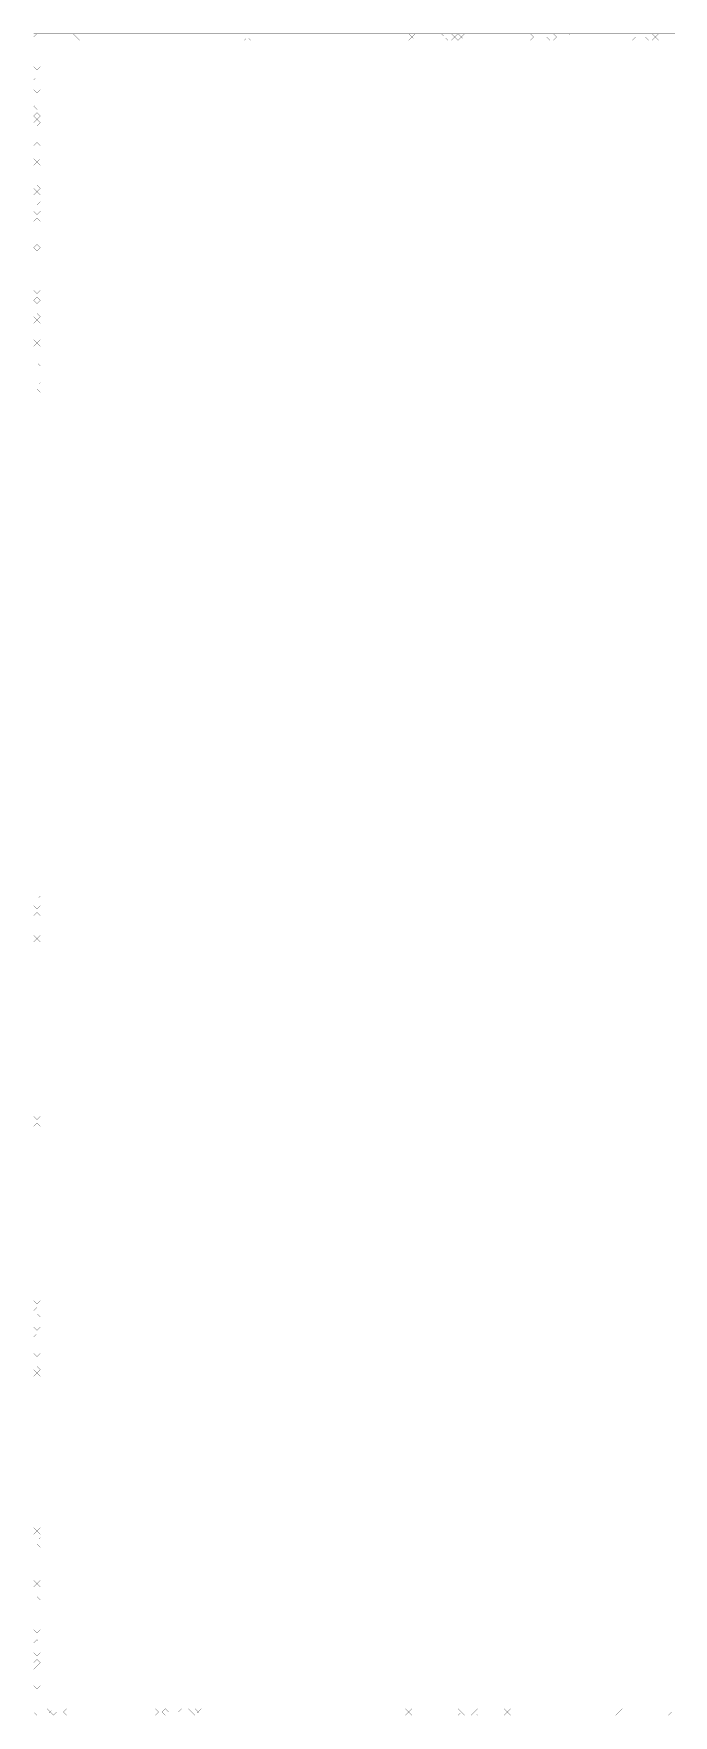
# Model space of a CAD drawing. Header units: metres. Extents: x 0 to 5022, y -5022 to 0.
# Drawn here: x 0 to 1911, y -5022 to 0 of the extents above; entities that cross this region are included whole.
import ezdxf

# ---------------------------------------------------------------- set-up
doc = ezdxf.new("R2010")
doc.units = ezdxf.units.M
doc.layers.add('substrate', color=5, linetype='Continuous')

msp = doc.modelspace()

# ---------------------------------------------------------------- linework, layer by layer
at = {"layer": 'substrate', "const_width": 0.5}
for points in [[(1916.1, 0), (1906.3, 0), (1896.5, 0), (1886.6, 0), (1876.8, 0), (1867, 0), (1857.1, 0), (1847.3, 0), (1837.5, 0), (1827.7, 0), (1817.8, 0), (1808, 0), (1798.2, 0), (1788.4, 0), (1778.5, 0), (1768.7, 0), (1758.9, 0), (1749.1, 0), (1739.2, 0), (1729.4, 0), (1719.6, 0), (1709.8, 0), (1699.9, 0), (1690.1, 0), (1680.3, 0), (1670.4, 0), (1660.6, 0), (1650.8, 0), (1641, 0), (1631.1, 0), (1621.3, 0), (1611.5, 0), (1601.7, 0), (1591.8, 0), (1582, 0), (1572.2, 0), (1562.4, 0), (1552.5, 0), (1542.7, 0), (1532.9, 0), (1523.1, 0), (1513.2, 0), (1503.4, 0), (1493.6, 0), (1483.8, 0), (1473.9, 0), (1464.1, 0), (1454.3, 0), (1444.4, 0), (1434.6, 0), (1424.8, 0), (1415, 0), (1405.1, 0), (1395.3, 0), (1385.5, 0), (1375.7, 0), (1365.8, 0), (1356, 0), (1346.2, 0), (1336.4, 0), (1326.5, 0), (1316.7, 0), (1306.9, 0), (1297.1, 0), (1287.2, 0), (1277.4, 0), (1267.6, 0), (1257.8, 0), (1247.9, 0), (1238.1, 0), (1228.3, 0), (1218.4, 0), (1208.6, 0), (1198.8, 0), (1189, 0), (1179.1, 0), (1169.3, 0), (1159.5, 0), (1149.7, 0), (1139.8, 0), (1130, 0), (1120.2, 0), (1110.4, 0), (1100.5, 0), (1090.7, 0), (1080.9, 0), (1071.1, 0), (1061.2, 0), (1051.4, 0), (1041.6, 0), (1031.7, 0), (1021.9, 0), (1012.1, 0), (1002.3, 0), (992.4, 0), (982.6, 0), (972.8, 0), (963, 0), (953.1, 0), (943.3, 0), (933.5, 0), (923.7, 0), (913.8, 0), (904, 0), (894.2, 0), (884.4, 0), (874.5, 0), (864.7, 0), (854.9, 0), (845.1, 0), (835.2, 0), (825.4, 0), (815.6, 0), (805.7, 0), (795.9, 0), (786.1, 0), (776.3, 0), (766.4, 0), (756.6, 0), (746.8, 0), (737, 0), (727.1, 0), (717.3, 0), (707.5, 0), (697.7, 0), (687.8, 0), (678, 0), (668.2, 0), (658.4, 0), (648.5, 0), (638.7, 0), (628.9, 0), (619, 0), (609.2, 0), (599.4, 0), (589.6, 0), (579.7, 0), (569.9, 0), (560.1, 0), (550.3, 0), (540.4, 0), (530.6, 0), (520.8, 0), (511, 0), (501.1, 0), (491.3, 0), (481.5, 0), (471.7, 0), (461.8, 0), (452, 0), (442.2, 0), (432.4, 0), (422.5, 0), (412.7, 0), (402.9, 0), (393, 0), (383.2, 0), (373.4, 0), (363.6, 0), (353.7, 0), (343.9, 0), (334.1, 0), (324.3, 0), (314.4, 0), (304.6, 0), (294.8, 0), (285, 0), (275.1, 0), (265.3, 0), (255.5, 0), (245.7, 0), (235.8, 0), (226, 0), (216.2, 0), (206.3, 0), (196.5, 0), (186.7, 0), (176.9, 0), (167, 0), (157.2, 0), (147.4, 0), (137.6, 0), (127.7, 0), (117.9, 0), (108.1, 0), (98.3, 0), (88.4, 0), (78.6, 0), (68.8, 0), (59, 0), (49.1, 0), (39.3, 0), (29.5, 0), (19.7, 0), (9.8, 0), (0, 0), (0, -9.8), (0, -19.7), (0, -29.5), (0, -39.3), (0, -49.1), (0, -59), (0, -68.8), (0, -78.6), (0, -88.4), (0, -98.3), (0, -108.1), (0, -117.9), (0, -127.7), (0, -137.6), (0, -147.4), (0, -157.2), (0, -167), (0, -176.9), (0, -186.7), (0, -196.5), (0, -206.3), (0, -216.2), (0, -226), (0, -235.8), (0, -245.7), (0, -255.5), (0, -265.3), (0, -275.1), (0, -285), (0, -294.8), (0, -304.6), (0, -314.4), (0, -324.3), (0, -334.1), (0, -343.9), (0, -353.7), (0, -363.6), (0, -373.4), (0, -383.2), (0, -393), (0, -402.9), (0, -412.7), (0, -422.5), (0, -432.4), (0, -442.2), (0, -452), (0, -461.8), (0, -471.7), (0, -481.5), (0, -491.3), (0, -501.1), (0, -511), (0, -520.8), (0, -530.6), (0, -540.4), (0, -550.3), (0, -560.1), (0, -569.9), (0, -579.7), (0, -589.6), (0, -599.4), (0, -609.2), (0, -619), (0, -628.9), (0, -638.7), (0, -648.5), (0, -658.4), (0, -668.2), (0, -678), (0, -687.8), (0, -697.7), (0, -707.5), (0, -717.3), (0, -727.1), (0, -737), (0, -746.8), (0, -756.6), (0, -766.4), (0, -776.3), (0, -786.1), (0, -795.9), (0, -805.7), (0, -815.6), (0, -825.4), (0, -835.2), (0, -845.1), (0, -854.9), (0, -864.7), (0, -874.5), (0, -884.4), (0, -894.2), (0, -904), (0, -913.8), (0, -923.7), (0, -933.5), (0, -943.3), (0, -953.1), (0, -963), (0, -972.8), (0, -982.6), (0, -992.4), (0, -1002.3), (0, -1012.1), (0, -1021.9), (0, -1031.7), (0, -1041.6), (0, -1051.4), (0, -1061.2), (0, -1071.1), (0, -1080.9), (0, -1090.7), (0, -1100.5), (0, -1110.4), (0, -1120.2), (0, -1130), (0, -1139.8), (0, -1149.7), (0, -1159.5), (0, -1169.3), (0, -1179.1), (0, -1189), (0, -1198.8), (0, -1208.6), (0, -1218.4), (0, -1228.3), (0, -1238.1), (0, -1247.9), (0, -1257.8), (0, -1267.6), (0, -1277.4), (0, -1287.2), (0, -1297.1), (0, -1306.9), (0, -1316.7), (0, -1326.5), (0, -1336.4), (0, -1346.2), (0, -1356), (0, -1365.8), (0, -1375.7), (0, -1385.5), (0, -1395.3), (0, -1405.1), (0, -1415), (0, -1424.8), (0, -1434.6), (0, -1444.4), (0, -1454.3), (0, -1464.1), (0, -1473.9), (0, -1483.8), (0, -1493.6), (0, -1503.4), (0, -1513.2), (0, -1523.1), (0, -1532.9), (0, -1542.7), (0, -1552.5), (0, -1562.4), (0, -1572.2), (0, -1582), (0, -1591.8), (0, -1601.7), (0, -1611.5), (0, -1621.3), (0, -1631.1), (0, -1641), (0, -1650.8), (0, -1660.6), (0, -1670.4), (0, -1680.3), (0, -1690.1), (0, -1699.9), (0, -1709.8), (0, -1719.6), (0, -1729.4), (0, -1739.2), (0, -1749.1), (0, -1758.9), (0, -1768.7), (0, -1778.5), (0, -1788.4), (0, -1798.2), (0, -1808), (0, -1817.8), (0, -1827.7), (0, -1837.5), (0, -1847.3), (0, -1857.1), (0, -1867), (0, -1876.8), (0, -1886.6), (0, -1896.5), (0, -1906.3), (0, -1916.1), (0, -1925.9), (0, -1935.8), (0, -1945.6), (0, -1955.4), (0, -1965.2), (0, -1975.1), (0, -1984.9), (0, -1994.7), (0, -2004.5), (0, -2014.4), (0, -2024.2), (0, -2034), (0, -2043.8), (0, -2053.7), (0, -2063.5), (0, -2073.3), (0, -2083.1), (0, -2093), (0, -2102.8), (0, -2112.6), (0, -2122.5), (0, -2132.3), (0, -2142.1), (0, -2151.9), (0, -2161.8), (0, -2171.6), (0, -2181.4), (0, -2191.2), (0, -2201.1), (0, -2210.9), (0, -2220.7), (0, -2230.5), (0, -2240.4), (0, -2250.2), (0, -2260), (0, -2269.8), (0, -2279.7), (0, -2289.5), (0, -2299.3), (0, -2309.2), (0, -2319), (0, -2328.8), (0, -2338.6), (0, -2348.5), (0, -2358.3), (0, -2368.1), (0, -2377.9), (0, -2387.8), (0, -2397.6), (0, -2407.4), (0, -2417.2), (0, -2427.1), (0, -2436.9), (0, -2446.7), (0, -2456.5), (0, -2466.4), (0, -2476.2), (0, -2486), (0, -2495.8), (0, -2505.7), (0, -2515.5), (0, -2525.3), (0, -2535.2), (0, -2545), (0, -2554.8), (0, -2564.6), (0, -2574.5), (0, -2584.3), (0, -2594.1), (0, -2603.9), (0, -2613.8), (0, -2623.6), (0, -2633.4), (0, -2643.2), (0, -2653.1), (0, -2662.9), (0, -2672.7), (0, -2682.5), (0, -2692.4), (0, -2702.2), (0, -2712), (0, -2721.8), (0, -2731.7), (0, -2741.5), (0, -2751.3), (0, -2761.2), (0, -2771), (0, -2780.8), (0, -2790.6), (0, -2800.5), (0, -2810.3), (0, -2820.1), (0, -2829.9), (0, -2839.8), (0, -2849.6), (0, -2859.4), (0, -2869.2), (0, -2879.1), (0, -2888.9), (0, -2898.7), (0, -2908.5), (0, -2918.4), (0, -2928.2), (0, -2938), (0, -2947.9), (0, -2957.7), (0, -2967.5), (0, -2977.3), (0, -2987.2), (0, -2997), (0, -3006.8), (0, -3016.6), (0, -3026.5), (0, -3036.3), (0, -3046.1), (0, -3055.9), (0, -3065.8), (0, -3075.6), (0, -3085.4), (0, -3095.2), (0, -3105.1), (0, -3114.9), (0, -3124.7), (0, -3134.5), (0, -3144.4), (0, -3154.2), (0, -3164), (0, -3173.9), (0, -3183.7), (0, -3193.5), (0, -3203.3), (0, -3213.2), (0, -3223), (0, -3232.8), (0, -3242.6), (0, -3252.5), (0, -3262.3), (0, -3272.1), (0, -3281.9), (0, -3291.8), (0, -3301.6), (0, -3311.4), (0, -3321.2), (0, -3331.1), (0, -3340.9), (0, -3350.7), (0, -3360.6), (0, -3370.4), (0, -3380.2), (0, -3390), (0, -3399.9), (0, -3409.7), (0, -3419.5), (0, -3429.3), (0, -3439.2), (0, -3449), (0, -3458.8), (0, -3468.6), (0, -3478.5), (0, -3488.3), (0, -3498.1), (0, -3507.9), (0, -3517.8), (0, -3527.6), (0, -3537.4), (0, -3547.2), (0, -3557.1), (0, -3566.9), (0, -3576.7), (0, -3586.6), (0, -3596.4), (0, -3606.2), (0, -3616), (0, -3625.9), (0, -3635.7), (0, -3645.5), (0, -3655.3), (0, -3665.2), (0, -3675), (0, -3684.8), (0, -3694.6), (0, -3704.5), (0, -3714.3), (0, -3724.1), (0, -3733.9), (0, -3743.8), (0, -3753.6), (0, -3763.4), (0, -3773.2), (0, -3783.1), (0, -3792.9), (0, -3802.7), (0, -3812.6), (0, -3822.4), (0, -3832.2), (0, -3842), (0, -3851.9), (0, -3861.7), (0, -3871.5), (0, -3881.3), (0, -3891.2), (0, -3901), (0, -3910.8), (0, -3920.6), (0, -3930.5), (0, -3940.3), (0, -3950.1), (0, -3959.9), (0, -3969.8), (0, -3979.6), (0, -3989.4), (0, -3999.3), (0, -4009.1), (0, -4018.9), (0, -4028.7), (0, -4038.6), (0, -4048.4), (0, -4058.2), (0, -4068), (0, -4077.9), (0, -4087.7), (0, -4097.5), (0, -4107.3), (0, -4117.2), (0, -4127), (0, -4136.8), (0, -4146.6), (0, -4156.5), (0, -4166.3), (0, -4176.1), (0, -4185.9), (0, -4195.8), (0, -4205.6), (0, -4215.4), (0, -4225.3), (0, -4235.1), (0, -4244.9), (0, -4254.7), (0, -4264.6), (0, -4274.4), (0, -4284.2), (0, -4294), (0, -4303.9), (0, -4313.7), (0, -4323.5), (0, -4333.3), (0, -4343.2), (0, -4353), (0, -4362.8), (0, -4372.6), (0, -4382.5), (0, -4392.3), (0, -4402.1), (0, -4412), (0, -4421.8), (0, -4431.6), (0, -4441.4), (0, -4451.3), (0, -4461.1), (0, -4470.9), (0, -4480.7), (0, -4490.6), (0, -4500.4), (0, -4510.2), (0, -4520), (0, -4529.9), (0, -4539.7), (0, -4549.5), (0, -4559.3), (0, -4569.2), (0, -4579), (0, -4588.8), (0, -4598.6), (0, -4608.5), (0, -4618.3), (0, -4628.1), (0, -4638), (0, -4647.8), (0, -4657.6), (0, -4667.4), (0, -4677.3), (0, -4687.1), (0, -4696.9), (0, -4706.7), (0, -4716.6), (0, -4726.4), (0, -4736.2), (0, -4746), (0, -4755.9), (0, -4765.7), (0, -4775.5), (0, -4785.3), (0, -4795.2), (0, -4805), (0, -4814.8), (0, -4824.7), (0, -4834.5), (0, -4844.3), (0, -4854.1), (0, -4864), (0, -4873.8), (0, -4883.6), (0, -4893.4), (0, -4903.3), (0, -4913.1), (0, -4922.9), (0, -4932.7), (0, -4942.6), (0, -4952.4), (0, -4962.2), (0, -4972), (0, -4981.9), (0, -4991.7), (0, -5001.5), (0, -5011.3), (0, -5021.2), (9.8, -5021.2), (19.7, -5021.2), (29.5, -5021.2), (39.3, -5021.2), (49.1, -5021.2), (59, -5021.2), (68.8, -5021.2), (78.6, -5021.2), (88.4, -5021.2), (98.3, -5021.2), (108.1, -5021.2), (117.9, -5021.2), (127.7, -5021.2), (137.6, -5021.2), (147.4, -5021.2), (157.2, -5021.2), (167, -5021.2), (176.9, -5021.2), (186.7, -5021.2), (196.5, -5021.2), (206.3, -5021.2), (216.2, -5021.2), (226, -5021.2), (235.8, -5021.2), (245.7, -5021.2), (255.5, -5021.2), (265.3, -5021.2), (275.1, -5021.2), (285, -5021.2), (294.8, -5021.2), (304.6, -5021.2), (314.4, -5021.2), (324.3, -5021.2), (334.1, -5021.2), (343.9, -5021.2), (353.7, -5021.2), (363.6, -5021.2), (373.4, -5021.2), (383.2, -5021.2), (393, -5021.2), (402.9, -5021.2), (412.7, -5021.2), (422.5, -5021.2), (432.4, -5021.2), (442.2, -5021.2), (452, -5021.2), (461.8, -5021.2), (471.7, -5021.2), (481.5, -5021.2), (491.3, -5021.2), (501.1, -5021.2), (511, -5021.2), (520.8, -5021.2), (530.6, -5021.2), (540.4, -5021.2), (550.3, -5021.2), (560.1, -5021.2), (569.9, -5021.2), (579.7, -5021.2), (589.6, -5021.2), (599.4, -5021.2), (609.2, -5021.2), (619, -5021.2), (628.9, -5021.2), (638.7, -5021.2), (648.5, -5021.2), (658.4, -5021.2), (668.2, -5021.2), (678, -5021.2), (687.8, -5021.2), (697.7, -5021.2), (707.5, -5021.2), (717.3, -5021.2), (727.1, -5021.2), (737, -5021.2), (746.8, -5021.2), (756.6, -5021.2), (766.4, -5021.2), (776.3, -5021.2), (786.1, -5021.2), (795.9, -5021.2), (805.7, -5021.2), (815.6, -5021.2), (825.4, -5021.2), (835.2, -5021.2), (845.1, -5021.2), (854.9, -5021.2), (864.7, -5021.2), (874.5, -5021.2), (884.4, -5021.2), (894.2, -5021.2), (904, -5021.2), (913.8, -5021.2), (923.7, -5021.2), (933.5, -5021.2), (943.3, -5021.2), (953.1, -5021.2), (963, -5021.2), (972.8, -5021.2), (982.6, -5021.2), (992.4, -5021.2), (1002.3, -5021.2), (1012.1, -5021.2), (1021.9, -5021.2), (1031.7, -5021.2), (1041.6, -5021.2), (1051.4, -5021.2), (1061.2, -5021.2), (1071.1, -5021.2), (1080.9, -5021.2), (1090.7, -5021.2), (1100.5, -5021.2), (1110.4, -5021.2), (1120.2, -5021.2), (1130, -5021.2), (1139.8, -5021.2), (1149.7, -5021.2), (1159.5, -5021.2), (1169.3, -5021.2), (1179.1, -5021.2), (1189, -5021.2), (1198.8, -5021.2), (1208.6, -5021.2), (1218.4, -5021.2), (1228.3, -5021.2), (1238.1, -5021.2), (1247.9, -5021.2), (1257.8, -5021.2), (1267.6, -5021.2), (1277.4, -5021.2), (1287.2, -5021.2), (1297.1, -5021.2), (1306.9, -5021.2), (1316.7, -5021.2), (1326.5, -5021.2), (1336.4, -5021.2), (1346.2, -5021.2), (1356, -5021.2), (1365.8, -5021.2), (1375.7, -5021.2), (1385.5, -5021.2), (1395.3, -5021.2), (1405.1, -5021.2), (1415, -5021.2), (1424.8, -5021.2), (1434.6, -5021.2), (1444.4, -5021.2), (1454.3, -5021.2), (1464.1, -5021.2), (1473.9, -5021.2), (1483.8, -5021.2), (1493.6, -5021.2), (1503.4, -5021.2), (1513.2, -5021.2), (1523.1, -5021.2), (1532.9, -5021.2), (1542.7, -5021.2), (1552.5, -5021.2), (1562.4, -5021.2), (1572.2, -5021.2), (1582, -5021.2), (1591.8, -5021.2), (1601.7, -5021.2), (1611.5, -5021.2), (1621.3, -5021.2), (1631.1, -5021.2), (1641, -5021.2), (1650.8, -5021.2), (1660.6, -5021.2), (1670.4, -5021.2), (1680.3, -5021.2), (1690.1, -5021.2), (1699.9, -5021.2), (1709.8, -5021.2), (1719.6, -5021.2), (1729.4, -5021.2), (1739.2, -5021.2), (1749.1, -5021.2), (1758.9, -5021.2), (1768.7, -5021.2), (1778.5, -5021.2), (1788.4, -5021.2), (1798.2, -5021.2), (1808, -5021.2), (1817.8, -5021.2), (1827.7, -5021.2), (1837.5, -5021.2), (1847.3, -5021.2), (1857.1, -5021.2), (1867, -5021.2), (1876.8, -5021.2), (1886.6, -5021.2), (1896.5, -5021.2), (1906.3, -5021.2), (1916.1, -5021.2)], [(1916.1, -19.7), (1906.3, -19.7), (1896.5, -19.7), (1886.6, -19.7), (1876.8, -19.7), (1867, -19.7), (1857.1, -9.8), (1867, 0), (1876.8, 0), (1886.6, 0), (1896.5, 0), (1906.3, 0), (1916.1, 0)]]:
    msp.add_lwpolyline(points, dxfattribs=at)
for points in [[(0, -9.8), (9.8, 0), (19.7, 0), (29.5, 0), (39.3, 0), (49.1, 0), (59, 0), (68.8, 0), (78.6, 0), (88.4, 0), (98.3, 0), (108.1, 0), (117.9, 0), (127.7, -9.8), (117.9, -19.7), (108.1, -19.7), (98.3, -19.7), (88.4, -19.7), (78.6, -19.7), (68.8, -19.7), (59, -19.7), (49.1, -19.7), (39.3, -19.7), (29.5, -19.7), (19.7, -19.7), (19.7, -29.5), (19.7, -39.3), (19.7, -49.1), (19.7, -59), (19.7, -68.8), (19.7, -78.6), (19.7, -88.4), (19.7, -98.3), (9.8, -108.1), (0, -98.3), (0, -88.4), (0, -78.6), (0, -68.8), (0, -59), (0, -49.1), (0, -39.3), (0, -29.5), (0, -19.7)], [(127.7, -9.8), (137.6, 0), (147.4, 0), (157.2, 0), (167, 0), (176.9, 0), (186.7, 0), (196.5, 0), (206.3, 0), (216.2, 0), (226, 0), (235.8, 0), (245.7, 0), (255.5, 0), (265.3, 0), (275.1, 0), (285, 0), (294.8, 0), (304.6, 0), (314.4, 0), (324.3, 0), (334.1, 0), (343.9, 0), (353.7, 0), (363.6, 0), (373.4, 0), (383.2, 0), (393, 0), (402.9, 0), (412.7, 0), (422.5, 0), (432.4, 0), (442.2, 0), (452, 0), (461.8, 0), (471.7, 0), (481.5, 0), (491.3, 0), (501.1, 0), (511, 0), (520.8, 0), (530.6, 0), (540.4, 0), (550.3, 0), (560.1, 0), (569.9, 0), (579.7, 0), (589.6, 0), (599.4, 0), (609.2, 0), (619, 0), (628.9, 0), (638.7, -9.8), (628.9, -19.7), (619, -19.7), (609.2, -19.7), (599.4, -19.7), (589.6, -19.7), (579.7, -19.7), (569.9, -19.7), (560.1, -19.7), (550.3, -19.7), (540.4, -19.7), (530.6, -19.7), (520.8, -19.7), (511, -19.7), (501.1, -19.7), (491.3, -19.7), (481.5, -19.7), (471.7, -19.7), (461.8, -19.7), (452, -19.7), (442.2, -19.7), (432.4, -19.7), (422.5, -19.7), (412.7, -19.7), (402.9, -19.7), (393, -19.7), (383.2, -19.7), (373.4, -19.7), (363.6, -19.7), (353.7, -19.7), (343.9, -19.7), (334.1, -19.7), (324.3, -19.7), (314.4, -19.7), (304.6, -19.7), (294.8, -19.7), (285, -19.7), (275.1, -19.7), (265.3, -19.7), (255.5, -19.7), (245.7, -19.7), (235.8, -19.7), (226, -19.7), (216.2, -19.7), (206.3, -19.7), (196.5, -19.7), (186.7, -19.7), (176.9, -19.7), (167, -19.7), (157.2, -19.7), (147.4, -19.7), (137.6, -19.7)], [(638.7, -9.8), (648.5, 0), (658.4, 0), (668.2, 0), (678, 0), (687.8, 0), (697.7, 0), (707.5, 0), (717.3, 0), (727.1, 0), (737, 0), (746.8, 0), (756.6, 0), (766.4, 0), (776.3, 0), (786.1, 0), (795.9, 0), (805.7, 0), (815.6, 0), (825.4, 0), (835.2, 0), (845.1, 0), (854.9, 0), (864.7, 0), (874.5, 0), (884.4, 0), (894.2, 0), (904, 0), (913.8, 0), (923.7, 0), (933.5, 0), (943.3, 0), (953.1, 0), (963, 0), (972.8, 0), (982.6, 0), (992.4, 0), (1002.3, 0), (1012.1, 0), (1021.9, 0), (1031.7, 0), (1041.6, 0), (1051.4, 0), (1061.2, 0), (1071.1, 0), (1080.9, 0), (1090.7, 0), (1100.5, 0), (1110.4, 0), (1120.2, 0), (1130, -9.8), (1120.2, -19.7), (1110.4, -19.7), (1100.5, -19.7), (1090.7, -19.7), (1080.9, -19.7), (1071.1, -19.7), (1061.2, -19.7), (1051.4, -19.7), (1041.6, -19.7), (1031.7, -19.7), (1021.9, -19.7), (1012.1, -19.7), (1002.3, -19.7), (992.4, -19.7), (982.6, -19.7), (972.8, -19.7), (963, -19.7), (953.1, -19.7), (943.3, -19.7), (933.5, -19.7), (923.7, -19.7), (913.8, -19.7), (904, -19.7), (894.2, -19.7), (884.4, -19.7), (874.5, -19.7), (864.7, -19.7), (854.9, -19.7), (845.1, -19.7), (835.2, -19.7), (825.4, -19.7), (815.6, -19.7), (805.7, -19.7), (795.9, -19.7), (786.1, -19.7), (776.3, -19.7), (766.4, -19.7), (756.6, -19.7), (746.8, -19.7), (737, -19.7), (727.1, -19.7), (717.3, -19.7), (707.5, -19.7), (697.7, -19.7), (687.8, -19.7), (678, -19.7), (668.2, -19.7), (658.4, -19.7), (648.5, -19.7)], [(1130, -9.8), (1139.8, 0), (1149.7, 0), (1159.5, 0), (1169.3, 0), (1179.1, 0), (1189, 0), (1198.8, 0), (1208.6, 0), (1218.4, 0), (1228.3, -9.8), (1218.4, -19.7), (1208.6, -19.7), (1198.8, -19.7), (1189, -19.7), (1179.1, -19.7), (1169.3, -19.7), (1159.5, -19.7), (1149.7, -19.7), (1139.8, -19.7)], [(1228.3, -9.8), (1238.1, 0), (1247.9, 0), (1257.8, -9.8), (1247.9, -19.7), (1238.1, -19.7)], [(1257.8, -9.8), (1267.6, 0), (1277.4, -9.8), (1267.6, -19.7)], [(1277.4, -9.8), (1287.2, 0), (1297.1, 0), (1306.9, 0), (1316.7, 0), (1326.5, 0), (1336.4, 0), (1346.2, 0), (1356, 0), (1365.8, 0), (1375.7, 0), (1385.5, 0), (1395.3, 0), (1405.1, 0), (1415, 0), (1424.8, 0), (1434.6, 0), (1444.4, 0), (1454.3, 0), (1464.1, 0), (1473.9, 0), (1483.8, 0), (1493.6, -9.8), (1483.8, -19.7), (1473.9, -19.7), (1464.1, -19.7), (1454.3, -19.7), (1444.4, -19.7), (1434.6, -19.7), (1424.8, -19.7), (1415, -19.7), (1405.1, -19.7), (1395.3, -19.7), (1385.5, -19.7), (1375.7, -19.7), (1365.8, -19.7), (1356, -19.7), (1346.2, -19.7), (1336.4, -19.7), (1326.5, -19.7), (1316.7, -19.7), (1306.9, -19.7), (1297.1, -19.7), (1287.2, -19.7)], [(1532.9, -9.8), (1542.7, 0), (1552.5, 0), (1562.4, -9.8), (1552.5, -19.7), (1542.7, -19.7)], [(1591.8, -9.8), (1601.7, 0), (1611.5, 0), (1621.3, 0), (1631.1, 0), (1641, 0), (1650.8, 0), (1660.6, 0), (1670.4, 0), (1680.3, 0), (1690.1, 0), (1699.9, 0), (1709.8, 0), (1719.6, 0), (1729.4, 0), (1739.2, 0), (1749.1, 0), (1758.9, 0), (1768.7, 0), (1778.5, 0), (1788.4, 0), (1798.2, -9.8), (1788.4, -19.7), (1778.5, -19.7), (1768.7, -19.7), (1758.9, -19.7), (1749.1, -19.7), (1739.2, -19.7), (1729.4, -19.7), (1719.6, -19.7), (1709.8, -19.7), (1699.9, -19.7), (1690.1, -19.7), (1680.3, -19.7), (1670.4, -19.7), (1660.6, -19.7), (1650.8, -19.7), (1641, -19.7), (1631.1, -19.7), (1621.3, -19.7), (1611.5, -19.7), (1601.7, -19.7)], [(1827.7, -9.8), (1837.5, 0), (1847.3, 0), (1857.1, -9.8), (1847.3, -19.7), (1837.5, -19.7)], [(0, -137.6), (9.8, -127.7), (19.7, -137.6), (19.7, -147.4), (19.7, -157.2), (19.7, -167), (9.8, -176.9), (0, -167), (0, -157.2), (0, -147.4)], [(0, -216.2), (9.8, -206.3), (19.7, -216.2), (9.8, -226)], [(0, -245.7), (9.8, -235.8), (19.7, -245.7), (9.8, -255.5)], [(0, -265.3), (9.8, -255.5), (19.7, -265.3), (9.8, -275.1)], [(0, -334.1), (9.8, -324.3), (19.7, -334.1), (19.7, -343.9), (19.7, -353.7), (19.7, -363.6), (19.7, -373.4), (9.8, -383.2), (0, -373.4), (0, -363.6), (0, -353.7), (0, -343.9)], [(0, -393), (9.8, -383.2), (19.7, -393), (19.7, -402.9), (19.7, -412.7), (19.7, -422.5), (19.7, -432.4), (9.8, -442.2), (0, -432.4), (0, -422.5), (0, -412.7), (0, -402.9)], [(0, -461.8), (9.8, -452), (19.7, -461.8), (9.8, -471.7)], [(0, -481.5), (9.8, -471.7), (19.7, -481.5), (19.7, -491.3), (19.7, -501.1), (9.8, -511), (0, -501.1), (0, -491.3)], [(0, -530.6), (9.8, -520.8), (19.7, -530.6), (9.8, -540.4)], [(0, -560.1), (9.8, -550.3), (19.7, -560.1), (19.7, -569.9), (19.7, -579.7), (9.8, -589.6), (0, -579.7), (0, -569.9)], [(0, -638.7), (9.8, -628.9), (19.7, -638.7), (9.8, -648.5)], [(0, -756.6), (9.8, -746.8), (19.7, -756.6), (19.7, -766.4), (9.8, -776.3), (0, -766.4)], [(0, -795.9), (9.8, -786.1), (19.7, -795.9), (9.8, -805.7)], [(0, -845.1), (9.8, -835.2), (19.7, -845.1), (9.8, -854.9)], [(0, -864.7), (9.8, -854.9), (19.7, -864.7), (19.7, -874.5), (19.7, -884.4), (19.7, -894.2), (19.7, -904), (19.7, -913.8), (9.8, -923.7), (0, -913.8), (0, -904), (0, -894.2), (0, -884.4), (0, -874.5)], [(0, -933.5), (9.8, -923.7), (19.7, -933.5), (19.7, -943.3), (19.7, -953.1), (19.7, -963), (19.7, -972.8), (9.8, -982.6), (0, -972.8), (0, -963), (0, -953.1), (0, -943.3)], [(0, -992.4), (9.8, -982.6), (19.7, -992.4), (19.7, -1002.3), (19.7, -1012.1), (19.7, -1021.9), (19.7, -1031.7), (19.7, -1041.6), (9.8, -1051.4), (0, -1041.6), (0, -1031.7), (0, -1021.9), (0, -1012.1), (0, -1002.3)], [(0, -1071.1), (9.8, -1061.2), (19.7, -1071.1), (19.7, -1080.9), (19.7, -1090.7), (19.7, -1100.5), (19.7, -1110.4), (19.7, -1120.2), (19.7, -1130), (19.7, -1139.8), (19.7, -1149.7), (19.7, -1159.5), (19.7, -1169.3), (19.7, -1179.1), (19.7, -1189), (19.7, -1198.8), (19.7, -1208.6), (19.7, -1218.4), (19.7, -1228.3), (19.7, -1238.1), (19.7, -1247.9), (19.7, -1257.8), (19.7, -1267.6), (19.7, -1277.4), (19.7, -1287.2), (19.7, -1297.1), (19.7, -1306.9), (19.7, -1316.7), (19.7, -1326.5), (19.7, -1336.4), (19.7, -1346.2), (19.7, -1356), (19.7, -1365.8), (19.7, -1375.7), (19.7, -1385.5), (19.7, -1395.3), (19.7, -1405.1), (19.7, -1415), (19.7, -1424.8), (19.7, -1434.6), (19.7, -1444.4), (19.7, -1454.3), (19.7, -1464.1), (19.7, -1473.9), (19.7, -1483.8), (19.7, -1493.6), (19.7, -1503.4), (19.7, -1513.2), (19.7, -1523.1), (19.7, -1532.9), (19.7, -1542.7), (19.7, -1552.5), (19.7, -1562.4), (19.7, -1572.2), (19.7, -1582), (19.7, -1591.8), (19.7, -1601.7), (19.7, -1611.5), (19.7, -1621.3), (19.7, -1631.1), (19.7, -1641), (19.7, -1650.8), (19.7, -1660.6), (19.7, -1670.4), (19.7, -1680.3), (19.7, -1690.1), (19.7, -1699.9), (19.7, -1709.8), (19.7, -1719.6), (19.7, -1729.4), (19.7, -1739.2), (19.7, -1749.1), (19.7, -1758.9), (19.7, -1768.7), (19.7, -1778.5), (19.7, -1788.4), (19.7, -1798.2), (19.7, -1808), (19.7, -1817.8), (19.7, -1827.7), (19.7, -1837.5), (19.7, -1847.3), (19.7, -1857.1), (19.7, -1867), (19.7, -1876.8), (19.7, -1886.6), (19.7, -1896.5), (19.7, -1906.3), (19.7, -1916.1), (19.7, -1925.9), (19.7, -1935.8), (19.7, -1945.6), (19.7, -1955.4), (19.7, -1965.2), (19.7, -1975.1), (19.7, -1984.9), (19.7, -1994.7), (19.7, -2004.5), (19.7, -2014.4), (19.7, -2024.2), (19.7, -2034), (19.7, -2043.8), (19.7, -2053.7), (19.7, -2063.5), (19.7, -2073.3), (19.7, -2083.1), (19.7, -2093), (19.7, -2102.8), (19.7, -2112.6), (19.7, -2122.5), (19.7, -2132.3), (19.7, -2142.1), (19.7, -2151.9), (19.7, -2161.8), (19.7, -2171.6), (19.7, -2181.4), (19.7, -2191.2), (19.7, -2201.1), (19.7, -2210.9), (19.7, -2220.7), (19.7, -2230.5), (19.7, -2240.4), (19.7, -2250.2), (19.7, -2260), (19.7, -2269.8), (19.7, -2279.7), (19.7, -2289.5), (19.7, -2299.3), (19.7, -2309.2), (19.7, -2319), (19.7, -2328.8), (19.7, -2338.6), (19.7, -2348.5), (19.7, -2358.3), (19.7, -2368.1), (19.7, -2377.9), (19.7, -2387.8), (19.7, -2397.6), (19.7, -2407.4), (19.7, -2417.2), (19.7, -2427.1), (19.7, -2436.9), (19.7, -2446.7), (19.7, -2456.5), (19.7, -2466.4), (19.7, -2476.2), (19.7, -2486), (19.7, -2495.8), (19.7, -2505.7), (19.7, -2515.5), (19.7, -2525.3), (19.7, -2535.2), (19.7, -2545), (19.7, -2554.8), (19.7, -2564.6), (19.7, -2574.5), (9.8, -2584.3), (0, -2574.5), (0, -2564.6), (0, -2554.8), (0, -2545), (0, -2535.2), (0, -2525.3), (0, -2515.5), (0, -2505.7), (0, -2495.8), (0, -2486), (0, -2476.2), (0, -2466.4), (0, -2456.5), (0, -2446.7), (0, -2436.9), (0, -2427.1), (0, -2417.2), (0, -2407.4), (0, -2397.6), (0, -2387.8), (0, -2377.9), (0, -2368.1), (0, -2358.3), (0, -2348.5), (0, -2338.6), (0, -2328.8), (0, -2319), (0, -2309.2), (0, -2299.3), (0, -2289.5), (0, -2279.7), (0, -2269.8), (0, -2260), (0, -2250.2), (0, -2240.4), (0, -2230.5), (0, -2220.7), (0, -2210.9), (0, -2201.1), (0, -2191.2), (0, -2181.4), (0, -2171.6), (0, -2161.8), (0, -2151.9), (0, -2142.1), (0, -2132.3), (0, -2122.5), (0, -2112.6), (0, -2102.8), (0, -2093), (0, -2083.1), (0, -2073.3), (0, -2063.5), (0, -2053.7), (0, -2043.8), (0, -2034), (0, -2024.2), (0, -2014.4), (0, -2004.5), (0, -1994.7), (0, -1984.9), (0, -1975.1), (0, -1965.2), (0, -1955.4), (0, -1945.6), (0, -1935.8), (0, -1925.9), (0, -1916.1), (0, -1906.3), (0, -1896.5), (0, -1886.6), (0, -1876.8), (0, -1867), (0, -1857.1), (0, -1847.3), (0, -1837.5), (0, -1827.7), (0, -1817.8), (0, -1808), (0, -1798.2), (0, -1788.4), (0, -1778.5), (0, -1768.7), (0, -1758.9), (0, -1749.1), (0, -1739.2), (0, -1729.4), (0, -1719.6), (0, -1709.8), (0, -1699.9), (0, -1690.1), (0, -1680.3), (0, -1670.4), (0, -1660.6), (0, -1650.8), (0, -1641), (0, -1631.1), (0, -1621.3), (0, -1611.5), (0, -1601.7), (0, -1591.8), (0, -1582), (0, -1572.2), (0, -1562.4), (0, -1552.5), (0, -1542.7), (0, -1532.9), (0, -1523.1), (0, -1513.2), (0, -1503.4), (0, -1493.6), (0, -1483.8), (0, -1473.9), (0, -1464.1), (0, -1454.3), (0, -1444.4), (0, -1434.6), (0, -1424.8), (0, -1415), (0, -1405.1), (0, -1395.3), (0, -1385.5), (0, -1375.7), (0, -1365.8), (0, -1356), (0, -1346.2), (0, -1336.4), (0, -1326.5), (0, -1316.7), (0, -1306.9), (0, -1297.1), (0, -1287.2), (0, -1277.4), (0, -1267.6), (0, -1257.8), (0, -1247.9), (0, -1238.1), (0, -1228.3), (0, -1218.4), (0, -1208.6), (0, -1198.8), (0, -1189), (0, -1179.1), (0, -1169.3), (0, -1159.5), (0, -1149.7), (0, -1139.8), (0, -1130), (0, -1120.2), (0, -1110.4), (0, -1100.5), (0, -1090.7), (0, -1080.9)], [(0, -2594.1), (9.8, -2584.3), (19.7, -2594.1), (19.7, -2603.9), (9.8, -2613.8), (0, -2603.9)], [(0, -2633.4), (9.8, -2623.6), (19.7, -2633.4), (19.7, -2643.2), (19.7, -2653.1), (19.7, -2662.9), (19.7, -2672.7), (19.7, -2682.5), (19.7, -2692.4), (9.8, -2702.2), (0, -2692.4), (0, -2682.5), (0, -2672.7), (0, -2662.9), (0, -2653.1), (0, -2643.2)], [(0, -2712), (9.8, -2702.2), (19.7, -2712), (19.7, -2721.8), (19.7, -2731.7), (19.7, -2741.5), (19.7, -2751.3), (19.7, -2761.2), (19.7, -2771), (19.7, -2780.8), (19.7, -2790.6), (19.7, -2800.5), (19.7, -2810.3), (19.7, -2820.1), (19.7, -2829.9), (19.7, -2839.8), (19.7, -2849.6), (19.7, -2859.4), (19.7, -2869.2), (19.7, -2879.1), (19.7, -2888.9), (19.7, -2898.7), (19.7, -2908.5), (19.7, -2918.4), (19.7, -2928.2), (19.7, -2938), (19.7, -2947.9), (19.7, -2957.7), (19.7, -2967.5), (19.7, -2977.3), (19.7, -2987.2), (19.7, -2997), (19.7, -3006.8), (19.7, -3016.6), (19.7, -3026.5), (19.7, -3036.3), (19.7, -3046.1), (19.7, -3055.9), (19.7, -3065.8), (19.7, -3075.6), (19.7, -3085.4), (19.7, -3095.2), (19.7, -3105.1), (19.7, -3114.9), (19.7, -3124.7), (19.7, -3134.5), (19.7, -3144.4), (19.7, -3154.2), (19.7, -3164), (19.7, -3173.9), (19.7, -3183.7), (19.7, -3193.5), (19.7, -3203.3), (19.7, -3213.2), (19.7, -3223), (19.7, -3232.8), (9.8, -3242.6), (0, -3232.8), (0, -3223), (0, -3213.2), (0, -3203.3), (0, -3193.5), (0, -3183.7), (0, -3173.9), (0, -3164), (0, -3154.2), (0, -3144.4), (0, -3134.5), (0, -3124.7), (0, -3114.9), (0, -3105.1), (0, -3095.2), (0, -3085.4), (0, -3075.6), (0, -3065.8), (0, -3055.9), (0, -3046.1), (0, -3036.3), (0, -3026.5), (0, -3016.6), (0, -3006.8), (0, -2997), (0, -2987.2), (0, -2977.3), (0, -2967.5), (0, -2957.7), (0, -2947.9), (0, -2938), (0, -2928.2), (0, -2918.4), (0, -2908.5), (0, -2898.7), (0, -2888.9), (0, -2879.1), (0, -2869.2), (0, -2859.4), (0, -2849.6), (0, -2839.8), (0, -2829.9), (0, -2820.1), (0, -2810.3), (0, -2800.5), (0, -2790.6), (0, -2780.8), (0, -2771), (0, -2761.2), (0, -2751.3), (0, -2741.5), (0, -2731.7), (0, -2721.8)], [(0, -3262.3), (9.8, -3252.5), (19.7, -3262.3), (19.7, -3272.1), (19.7, -3281.9), (19.7, -3291.8), (19.7, -3301.6), (19.7, -3311.4), (19.7, -3321.2), (19.7, -3331.1), (19.7, -3340.9), (19.7, -3350.7), (19.7, -3360.6), (19.7, -3370.4), (19.7, -3380.2), (19.7, -3390), (19.7, -3399.9), (19.7, -3409.7), (19.7, -3419.5), (19.7, -3429.3), (19.7, -3439.2), (19.7, -3449), (19.7, -3458.8), (19.7, -3468.6), (19.7, -3478.5), (19.7, -3488.3), (19.7, -3498.1), (19.7, -3507.9), (19.7, -3517.8), (19.7, -3527.6), (19.7, -3537.4), (19.7, -3547.2), (19.7, -3557.1), (19.7, -3566.9), (19.7, -3576.7), (19.7, -3586.6), (19.7, -3596.4), (19.7, -3606.2), (19.7, -3616), (19.7, -3625.9), (19.7, -3635.7), (19.7, -3645.5), (19.7, -3655.3), (19.7, -3665.2), (19.7, -3675), (19.7, -3684.8), (19.7, -3694.6), (19.7, -3704.5), (19.7, -3714.3), (19.7, -3724.1), (19.7, -3733.9), (19.7, -3743.8), (19.7, -3753.6), (19.7, -3763.4), (19.7, -3773.2), (19.7, -3783.1), (9.8, -3792.9), (0, -3783.1), (0, -3773.2), (0, -3763.4), (0, -3753.6), (0, -3743.8), (0, -3733.9), (0, -3724.1), (0, -3714.3), (0, -3704.5), (0, -3694.6), (0, -3684.8), (0, -3675), (0, -3665.2), (0, -3655.3), (0, -3645.5), (0, -3635.7), (0, -3625.9), (0, -3616), (0, -3606.2), (0, -3596.4), (0, -3586.6), (0, -3576.7), (0, -3566.9), (0, -3557.1), (0, -3547.2), (0, -3537.4), (0, -3527.6), (0, -3517.8), (0, -3507.9), (0, -3498.1), (0, -3488.3), (0, -3478.5), (0, -3468.6), (0, -3458.8), (0, -3449), (0, -3439.2), (0, -3429.3), (0, -3419.5), (0, -3409.7), (0, -3399.9), (0, -3390), (0, -3380.2), (0, -3370.4), (0, -3360.6), (0, -3350.7), (0, -3340.9), (0, -3331.1), (0, -3321.2), (0, -3311.4), (0, -3301.6), (0, -3291.8), (0, -3281.9), (0, -3272.1)], [(0, -3812.6), (9.8, -3802.7), (19.7, -3812.6), (9.8, -3822.4)], [(0, -3832.2), (9.8, -3822.4), (19.7, -3832.2), (19.7, -3842), (19.7, -3851.9), (19.7, -3861.7), (9.8, -3871.5), (0, -3861.7), (0, -3851.9), (0, -3842)], [(0, -3891.2), (9.8, -3881.3), (19.7, -3891.2), (19.7, -3901), (19.7, -3910.8), (19.7, -3920.6), (19.7, -3930.5), (19.7, -3940.3), (9.8, -3950.1), (0, -3940.3), (0, -3930.5), (0, -3920.6), (0, -3910.8), (0, -3901)], [(0, -3989.4), (9.8, -3979.6), (19.7, -3989.4), (9.8, -3999.3)], [(0, -4009.1), (9.8, -3999.3), (19.7, -4009.1), (19.7, -4018.9), (19.7, -4028.7), (19.7, -4038.6), (19.7, -4048.4), (19.7, -4058.2), (19.7, -4068), (19.7, -4077.9), (19.7, -4087.7), (19.7, -4097.5), (19.7, -4107.3), (19.7, -4117.2), (19.7, -4127), (19.7, -4136.8), (19.7, -4146.6), (19.7, -4156.5), (19.7, -4166.3), (19.7, -4176.1), (19.7, -4185.9), (19.7, -4195.8), (19.7, -4205.6), (19.7, -4215.4), (19.7, -4225.3), (19.7, -4235.1), (19.7, -4244.9), (19.7, -4254.7), (19.7, -4264.6), (19.7, -4274.4), (19.7, -4284.2), (19.7, -4294), (19.7, -4303.9), (19.7, -4313.7), (19.7, -4323.5), (19.7, -4333.3), (19.7, -4343.2), (19.7, -4353), (19.7, -4362.8), (19.7, -4372.6), (19.7, -4382.5), (19.7, -4392.3), (19.7, -4402.1), (19.7, -4412), (19.7, -4421.8), (19.7, -4431.6), (19.7, -4441.4), (19.7, -4451.3), (19.7, -4461.1), (9.8, -4470.9), (0, -4461.1), (0, -4451.3), (0, -4441.4), (0, -4431.6), (0, -4421.8), (0, -4412), (0, -4402.1), (0, -4392.3), (0, -4382.5), (0, -4372.6), (0, -4362.8), (0, -4353), (0, -4343.2), (0, -4333.3), (0, -4323.5), (0, -4313.7), (0, -4303.9), (0, -4294), (0, -4284.2), (0, -4274.4), (0, -4264.6), (0, -4254.7), (0, -4244.9), (0, -4235.1), (0, -4225.3), (0, -4215.4), (0, -4205.6), (0, -4195.8), (0, -4185.9), (0, -4176.1), (0, -4166.3), (0, -4156.5), (0, -4146.6), (0, -4136.8), (0, -4127), (0, -4117.2), (0, -4107.3), (0, -4097.5), (0, -4087.7), (0, -4077.9), (0, -4068), (0, -4058.2), (0, -4048.4), (0, -4038.6), (0, -4028.7), (0, -4018.9)], [(0, -4480.7), (9.8, -4470.9), (19.7, -4480.7), (19.7, -4490.6), (9.8, -4500.4), (0, -4490.6)], [(0, -4520), (9.8, -4510.2), (19.7, -4520), (19.7, -4529.9), (19.7, -4539.7), (19.7, -4549.5), (19.7, -4559.3), (19.7, -4569.2), (19.7, -4579), (19.7, -4588.8), (19.7, -4598.6), (19.7, -4608.5), (19.7, -4618.3), (9.8, -4628.1), (0, -4618.3), (0, -4608.5), (0, -4598.6), (0, -4588.8), (0, -4579), (0, -4569.2), (0, -4559.3), (0, -4549.5), (0, -4539.7), (0, -4529.9)], [(0, -4638), (9.8, -4628.1), (19.7, -4638), (19.7, -4647.8), (9.8, -4657.6), (0, -4647.8)], [(0, -4677.3), (9.8, -4667.4), (19.7, -4677.3), (19.7, -4687.1), (19.7, -4696.9), (19.7, -4706.7), (19.7, -4716.6), (19.7, -4726.4), (19.7, -4736.2), (19.7, -4746), (19.7, -4755.9), (19.7, -4765.7), (9.8, -4775.5), (0, -4765.7), (0, -4755.9), (0, -4746), (0, -4736.2), (0, -4726.4), (0, -4716.6), (0, -4706.7), (0, -4696.9), (0, -4687.1)], [(0, -4805), (9.8, -4795.2), (19.7, -4805), (19.7, -4814.8), (19.7, -4824.7), (19.7, -4834.5), (9.8, -4844.3), (0, -4834.5), (0, -4824.7), (0, -4814.8)], [(0, -4864), (9.8, -4854.1), (19.7, -4864), (9.8, -4873.8)], [(0, -4883.6), (9.8, -4873.8), (19.7, -4883.6), (19.7, -4893.4), (19.7, -4903.3), (19.7, -4913.1), (19.7, -4922.9), (19.7, -4932.7), (9.8, -4942.6), (0, -4932.7), (0, -4922.9), (0, -4913.1), (0, -4903.3), (0, -4893.4)], [(0, -4972), (9.8, -4962.2), (19.7, -4972), (19.7, -4981.9), (19.7, -4991.7), (19.7, -5001.5), (29.5, -5001.5), (39.3, -5001.5), (49.1, -5011.3), (39.3, -5021.2), (29.5, -5021.2), (19.7, -5021.2), (9.8, -5021.2), (0, -5011.3), (0, -5001.5), (0, -4991.7), (0, -4981.9)], [(49.1, -5011.3), (59, -5001.5), (68.8, -5011.3), (59, -5021.2)], [(88.4, -5011.3), (98.3, -5001.5), (108.1, -5001.5), (117.9, -5001.5), (127.7, -5001.5), (137.6, -5001.5), (147.4, -5001.5), (157.2, -5001.5), (167, -5001.5), (176.9, -5001.5), (186.7, -5001.5), (196.5, -5001.5), (206.3, -5001.5), (216.2, -5001.5), (226, -5001.5), (235.8, -5001.5), (245.7, -5001.5), (255.5, -5001.5), (265.3, -5001.5), (275.1, -5001.5), (285, -5001.5), (294.8, -5001.5), (304.6, -5001.5), (314.4, -5001.5), (324.3, -5001.5), (334.1, -5001.5), (343.9, -5001.5), (353.7, -5001.5), (363.6, -5001.5), (373.4, -5011.3), (363.6, -5021.2), (353.7, -5021.2), (343.9, -5021.2), (334.1, -5021.2), (324.3, -5021.2), (314.4, -5021.2), (304.6, -5021.2), (294.8, -5021.2), (285, -5021.2), (275.1, -5021.2), (265.3, -5021.2), (255.5, -5021.2), (245.7, -5021.2), (235.8, -5021.2), (226, -5021.2), (216.2, -5021.2), (206.3, -5021.2), (196.5, -5021.2), (186.7, -5021.2), (176.9, -5021.2), (167, -5021.2), (157.2, -5021.2), (147.4, -5021.2), (137.6, -5021.2), (127.7, -5021.2), (117.9, -5021.2), (108.1, -5021.2), (98.3, -5021.2)], [(383.2, -5011.3), (393, -5001.5), (402.9, -5011.3), (393, -5021.2)], [(432.4, -5011.3), (442.2, -5001.5), (452, -5001.5), (461.8, -5001.5), (471.7, -5011.3), (461.8, -5021.2), (452, -5021.2), (442.2, -5021.2)], [(471.7, -5011.3), (481.5, -5001.5), (491.3, -5011.3), (481.5, -5021.2)], [(491.3, -5011.3), (501.1, -5001.5), (511, -5001.5), (520.8, -5001.5), (530.6, -5001.5), (540.4, -5001.5), (550.3, -5001.5), (560.1, -5001.5), (569.9, -5001.5), (579.7, -5001.5), (589.6, -5001.5), (599.4, -5001.5), (609.2, -5001.5), (619, -5001.5), (628.9, -5001.5), (638.7, -5001.5), (648.5, -5001.5), (658.4, -5001.5), (668.2, -5001.5), (678, -5001.5), (687.8, -5001.5), (697.7, -5001.5), (707.5, -5001.5), (717.3, -5001.5), (727.1, -5001.5), (737, -5001.5), (746.8, -5001.5), (756.6, -5001.5), (766.4, -5001.5), (776.3, -5001.5), (786.1, -5001.5), (795.9, -5001.5), (805.7, -5001.5), (815.6, -5001.5), (825.4, -5001.5), (835.2, -5001.5), (845.1, -5001.5), (854.9, -5001.5), (864.7, -5001.5), (874.5, -5001.5), (884.4, -5001.5), (894.2, -5001.5), (904, -5001.5), (913.8, -5001.5), (923.7, -5001.5), (933.5, -5001.5), (943.3, -5001.5), (953.1, -5001.5), (963, -5001.5), (972.8, -5001.5), (982.6, -5001.5), (992.4, -5001.5), (1002.3, -5001.5), (1012.1, -5001.5), (1021.9, -5001.5), (1031.7, -5001.5), (1041.6, -5001.5), (1051.4, -5001.5), (1061.2, -5001.5), (1071.1, -5001.5), (1080.9, -5001.5), (1090.7, -5001.5), (1100.5, -5001.5), (1110.4, -5001.5), (1120.2, -5011.3), (1110.4, -5021.2), (1100.5, -5021.2), (1090.7, -5021.2), (1080.9, -5021.2), (1071.1, -5021.2), (1061.2, -5021.2), (1051.4, -5021.2), (1041.6, -5021.2), (1031.7, -5021.2), (1021.9, -5021.2), (1012.1, -5021.2), (1002.3, -5021.2), (992.4, -5021.2), (982.6, -5021.2), (972.8, -5021.2), (963, -5021.2), (953.1, -5021.2), (943.3, -5021.2), (933.5, -5021.2), (923.7, -5021.2), (913.8, -5021.2), (904, -5021.2), (894.2, -5021.2), (884.4, -5021.2), (874.5, -5021.2), (864.7, -5021.2), (854.9, -5021.2), (845.1, -5021.2), (835.2, -5021.2), (825.4, -5021.2), (815.6, -5021.2), (805.7, -5021.2), (795.9, -5021.2), (786.1, -5021.2), (776.3, -5021.2), (766.4, -5021.2), (756.6, -5021.2), (746.8, -5021.2), (737, -5021.2), (727.1, -5021.2), (717.3, -5021.2), (707.5, -5021.2), (697.7, -5021.2), (687.8, -5021.2), (678, -5021.2), (668.2, -5021.2), (658.4, -5021.2), (648.5, -5021.2), (638.7, -5021.2), (628.9, -5021.2), (619, -5021.2), (609.2, -5021.2), (599.4, -5021.2), (589.6, -5021.2), (579.7, -5021.2), (569.9, -5021.2), (560.1, -5021.2), (550.3, -5021.2), (540.4, -5021.2), (530.6, -5021.2), (520.8, -5021.2), (511, -5021.2), (501.1, -5021.2)], [(1120.2, -5011.3), (1130, -5001.5), (1139.8, -5001.5), (1149.7, -5001.5), (1159.5, -5001.5), (1169.3, -5001.5), (1179.1, -5001.5), (1189, -5001.5), (1198.8, -5001.5), (1208.6, -5001.5), (1218.4, -5001.5), (1228.3, -5001.5), (1238.1, -5001.5), (1247.9, -5001.5), (1257.8, -5001.5), (1267.6, -5001.5), (1277.4, -5011.3), (1267.6, -5021.2), (1257.8, -5021.2), (1247.9, -5021.2), (1238.1, -5021.2), (1228.3, -5021.2), (1218.4, -5021.2), (1208.6, -5021.2), (1198.8, -5021.2), (1189, -5021.2), (1179.1, -5021.2), (1169.3, -5021.2), (1159.5, -5021.2), (1149.7, -5021.2), (1139.8, -5021.2), (1130, -5021.2)], [(1277.4, -5011.3), (1287.2, -5001.5), (1297.1, -5001.5), (1306.9, -5001.5), (1316.7, -5011.3), (1306.9, -5021.2), (1297.1, -5021.2), (1287.2, -5021.2)], [(1316.7, -5011.3), (1326.5, -5001.5), (1336.4, -5001.5), (1346.2, -5001.5), (1356, -5001.5), (1365.8, -5001.5), (1375.7, -5001.5), (1385.5, -5001.5), (1395.3, -5001.5), (1405.1, -5001.5), (1415, -5011.3), (1405.1, -5021.2), (1395.3, -5021.2), (1385.5, -5021.2), (1375.7, -5021.2), (1365.8, -5021.2), (1356, -5021.2), (1346.2, -5021.2), (1336.4, -5021.2), (1326.5, -5021.2)], [(1415, -5011.3), (1424.8, -5001.5), (1434.6, -5001.5), (1444.4, -5001.5), (1454.3, -5001.5), (1464.1, -5001.5), (1473.9, -5001.5), (1483.8, -5001.5), (1493.6, -5001.5), (1503.4, -5001.5), (1513.2, -5001.5), (1523.1, -5001.5), (1532.9, -5001.5), (1542.7, -5001.5), (1552.5, -5001.5), (1562.4, -5001.5), (1572.2, -5001.5), (1582, -5001.5), (1591.8, -5001.5), (1601.7, -5001.5), (1611.5, -5001.5), (1621.3, -5001.5), (1631.1, -5001.5), (1641, -5001.5), (1650.8, -5001.5), (1660.6, -5001.5), (1670.4, -5001.5), (1680.3, -5001.5), (1690.1, -5001.5), (1699.9, -5001.5), (1709.8, -5001.5), (1719.6, -5001.5), (1729.4, -5001.5), (1739.2, -5001.5), (1749.1, -5011.3), (1739.2, -5021.2), (1729.4, -5021.2), (1719.6, -5021.2), (1709.8, -5021.2), (1699.9, -5021.2), (1690.1, -5021.2), (1680.3, -5021.2), (1670.4, -5021.2), (1660.6, -5021.2), (1650.8, -5021.2), (1641, -5021.2), (1631.1, -5021.2), (1621.3, -5021.2), (1611.5, -5021.2), (1601.7, -5021.2), (1591.8, -5021.2), (1582, -5021.2), (1572.2, -5021.2), (1562.4, -5021.2), (1552.5, -5021.2), (1542.7, -5021.2), (1532.9, -5021.2), (1523.1, -5021.2), (1513.2, -5021.2), (1503.4, -5021.2), (1493.6, -5021.2), (1483.8, -5021.2), (1473.9, -5021.2), (1464.1, -5021.2), (1454.3, -5021.2), (1444.4, -5021.2), (1434.6, -5021.2), (1424.8, -5021.2)], [(1749.1, -5011.3), (1758.9, -5001.5), (1768.7, -5001.5), (1778.5, -5001.5), (1788.4, -5001.5), (1798.2, -5001.5), (1808, -5001.5), (1817.8, -5001.5), (1827.7, -5001.5), (1837.5, -5001.5), (1847.3, -5001.5), (1857.1, -5001.5), (1867, -5001.5), (1876.8, -5001.5), (1886.6, -5001.5), (1896.5, -5001.5), (1906.3, -5011.3), (1896.5, -5021.2), (1886.6, -5021.2), (1876.8, -5021.2), (1867, -5021.2), (1857.1, -5021.2), (1847.3, -5021.2), (1837.5, -5021.2), (1827.7, -5021.2), (1817.8, -5021.2), (1808, -5021.2), (1798.2, -5021.2), (1788.4, -5021.2), (1778.5, -5021.2), (1768.7, -5021.2), (1758.9, -5021.2)]]:
    msp.add_lwpolyline(points, close=True, dxfattribs=at)

doc.saveas('drawing.dxf')
